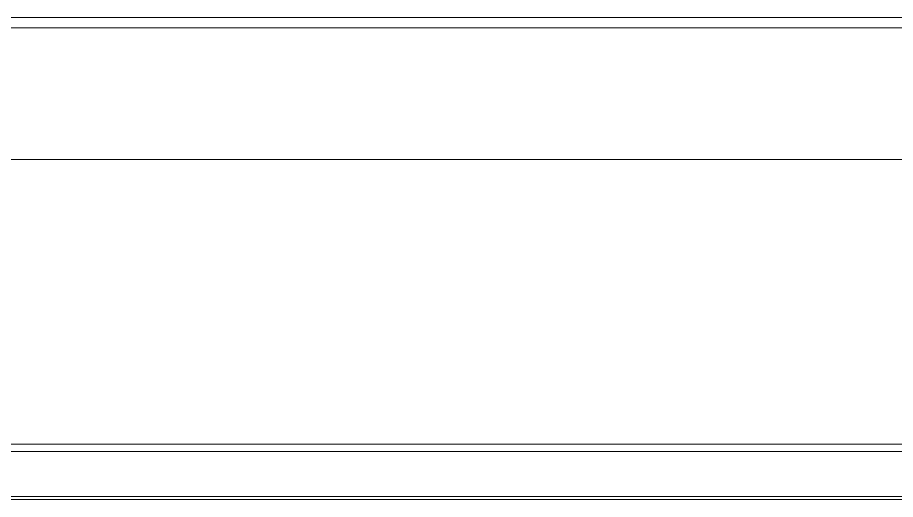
# Model space of a CAD drawing. Header units: millimetres. Extents: x 147592 to 201688, y -27981 to 8299.
# Drawn here: x 166369.7 to 166628, y -950 to -808.3 of the extents above; entities that cross this region are included whole.
import ezdxf

# ---------------------------------------------------------------- set-up
doc = ezdxf.new("R2010")
doc.units = ezdxf.units.MM
for name, color, linetype, lineweight in [('G-XREF-____-OTLN', 7, 'Continuous', 5), ('M-EQPM-____-OTLN', 7, 'Continuous', 5), ('S-FNDN-____-OTLN', 7, 'Continuous', 5)]:
    doc.layers.add(name, color=color, linetype=linetype, lineweight=lineweight)

# ---------------------------------------------------------------- blocks, each defined once
blk = doc.blocks.new('YXQH_ST_B9-20_rvt-1-二层给排水_消防平面图')
at = {"layer": 'S-FNDN-____-OTLN', "color": 251, "lineweight": 18, "true_color": 0x515151}
blk.add_line((167600.01, -850), (165600.01, -850), dxfattribs=at)
blk = doc.blocks.new('RUXYQ18BA - top_dwg-2871796-二层给排水_消防平面图')
at = {"layer": 'G-XREF-____-OTLN'}
blk.add_line((283.51, -371.36), (693.35, -371.36), dxfattribs=at)
at = {"layer": 'G-XREF-____-OTLN', "color": 251, "true_color": 0x666666, "flags": 128}
for points in [[(693.35, -371.36), (693.35, -374.35), (283.51, -374.35), (283.51, -371.36)], [(267.56, -498.98), (267.56, -496.86), (1319.06, -496.86), (1319.06, -498.98), (1319.06, -512.22), (267.56, -512.22)], [(1319.06, -498.98), (267.56, -498.98), (267.56, -512.22), (267.56, -513.1)]]:
    blk.add_lwpolyline(points, dxfattribs=at)
at = {"layer": 'G-XREF-____-OTLN', "flags": 128}
blk.add_lwpolyline([(1403.06, -513.1), (1343.51, -513.1), (1323.84, -513.1), (1319.06, -513.1), (267.56, -513.1), (262.78, -513.1), (243.11, -513.1), (183.55, -513.1)], dxfattribs=at)
blk = doc.blocks.new('RUXYQ18BA - top_dwg-V211-二层给排水_消防平面图')
at = {"layer": 'G-XREF-____-OTLN'}
blk.add_line((283.51, -371.36), (693.35, -371.36), dxfattribs=at)
at = {"layer": 'G-XREF-____-OTLN', "color": 251, "true_color": 0x666666, "flags": 128}
for points in [[(693.35, -371.36), (693.35, -374.35), (283.51, -374.35), (283.51, -371.36)], [(267.56, -498.98), (267.56, -496.86), (1319.06, -496.86), (1319.06, -498.98), (1319.06, -512.22), (267.56, -512.22)], [(1319.06, -498.98), (267.56, -498.98), (267.56, -512.22), (267.56, -513.1)]]:
    blk.add_lwpolyline(points, dxfattribs=at)
at = {"layer": 'G-XREF-____-OTLN', "flags": 128}
blk.add_lwpolyline([(1403.06, -513.1), (1343.51, -513.1), (1323.84, -513.1), (1319.06, -513.1), (267.56, -513.1), (262.78, -513.1), (243.11, -513.1), (183.55, -513.1)], dxfattribs=at)
blk = doc.blocks.new('RUXYQ18BA - RUXYQ18BA-2871902-二层给排水_消防平面图')
at = {"layer": 'M-EQPM-____-OTLN'}
for p, q in [((-81.99, 138.74), (-532.76, 138.74)), ((-609.89, 0), (609.69, 0))]:
    blk.add_line(p, q, dxfattribs=at)
for name in ['RUXYQ18BA - top_dwg-2871796-二层给排水_消防平面图', 'RUXYQ18BA - top_dwg-V211-二层给排水_消防平面图']:
    blk.add_blockref(name, (-793.31, 513.1))

msp = doc.modelspace()

# ---------------------------------------------------------------- block references
at = {"lineweight": 5}
msp.add_blockref('YXQH_ST_B9-20_rvt-1-二层给排水_消防平面图', (0, 0), dxfattribs=at)
at = {"layer": 'M-EQPM-____-OTLN', "lineweight": 80}
msp.add_blockref('RUXYQ18BA - RUXYQ18BA-2871902-二层给排水_消防平面图', (166750.01, -950), dxfattribs=at)

doc.saveas('drawing.dxf')
